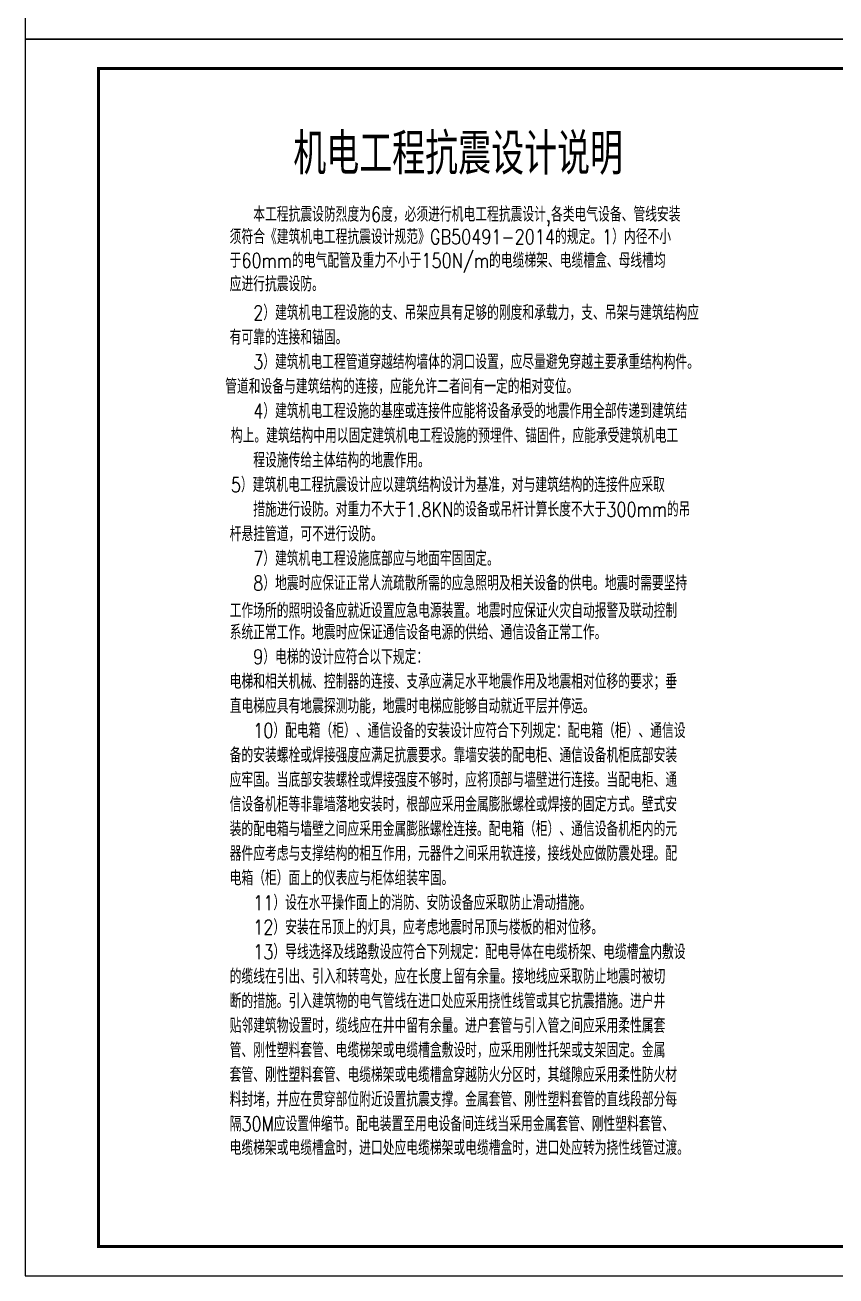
# Model space of a CAD drawing. Extents: x 1680110 to 2699828, y 269661 to 891349.
# Drawn here: x 2361418 to 2388967, y 688266 to 730741 of the extents above; entities that cross this region are included whole.
import ezdxf

# ---------------------------------------------------------------- set-up
doc = ezdxf.new("R2010")
doc.units = 0
doc.header["$LTSCALE"] = 1000
doc.header["$MEASUREMENT"] = 0
doc.layers.add('E_SM', color=7, linetype='Continuous')
doc.layers.add('PUB_TITLE', color=4, linetype='Continuous')
doc.styles.add('E_SM', font='SIMPLEX', dxfattribs={"width": 0.8, "height": 3.5, "bigfont": 'HZTXT'})

msp = doc.modelspace()

# ---------------------------------------------------------------- linework, layer by layer
at = {"layer": 'PUB_TITLE'}
for points in [[(2361418.2, 730265.8), (2420818.2, 730265.8), (2420818.2, 772265.8), (2361418.2, 772265.8)], [(2361418.2, 688265.8), (2420818.2, 688265.8), (2420818.2, 730265.8), (2361418.2, 730265.8)]]:
    msp.add_lwpolyline(points, close=True, dxfattribs=at)
at = {"layer": 'PUB_TITLE', "const_width": 100}
msp.add_lwpolyline([(2363918.2, 689265.8), (2419818.2, 689265.8), (2419818.2, 729265.8), (2363918.2, 729265.8)], close=True, dxfattribs=at)

# ---------------------------------------------------------------- texts
at = {"layer": 'E_SM', "style": 'E_SM', "width": 0.8}
for s, height, p in [('机电工程抗震设计说明', 1400, (2370530.5, 725665)), ('本工程抗震设防烈度为6度，必须进行机电工程抗震设计,各类电气设备、管线安装', 500, (2369170.4, 724061.9)), ('须符合《建筑机电工程抗震设计规范》GB50491-2014的规定。1）内径不小', 500, (2368370.2, 723300.6)), ('于60mm的电气配管及重力不小于150N/m的电缆梯架、电缆槽盒、母线槽均', 500, (2368370.2, 722496.7)), ('应进行抗震设防。', 500, (2368370.2, 721696.7)), ('2）建筑机电工程设施的支、吊架应具有足够的刚度和承载力，支、吊架与建筑结构应', 500, (2369170.4, 720723)), ('有可靠的连接和锚固。', 500, (2368370.2, 719888.3)), ('3）建筑机电工程管道穿越结构墙体的洞口设置，应尽量避免穿越主要承重结构构件。', 500, (2369170.4, 719053.6)), ('管道和设备与建筑结构的连接，应能允许二者间有一定的相对变位。', 500, (2368218.1, 718218.9)), ('4）建筑机电工程设施的基座或连接件应能将设备承受的地震作用全部传递到建筑结', 500, (2369170.4, 717384.2)), ('构上。建筑结构中用以固定建筑机电工程设施的预埋件、锚固件，应能承受建筑机电工', 500, (2368410.1, 716549.4)), ('程设施传给主体结构的地震作用。', 500, (2369170.4, 715714.7)), ('5）建筑机电工程抗震设计应以建筑结构设计为基准，对与建筑结构的连接件应采取', 500, (2368410.1, 714880)), ('措施进行设防。对重力不大于1.8KN的设备或吊杆计算长度不大于300mm的吊', 500, (2369170.4, 714045.3)), ('杆悬挂管道，可不进行设防。', 500, (2368370.2, 713210.6)), ('7）建筑机电工程设施底部应与地面牢固固定。', 500, (2369170.4, 712375.8)), ('8）地震时应保证正常人流疏散所需的应急照明及相关设备的供电。地震时需要坚持', 500, (2369170.4, 711541.1)), ('工作场所的照明设备应就近设置应急电源装置。地震时应保证火灾自动报警及联动控制', 500, (2368370.2, 710605.6)), ('系统正常工作。地震时应保证通信设备电源的供给、通信设备正常工作。', 500, (2368370.2, 709871.7)), ('9）电梯的设计应符合以下规定：', 500, (2369170.4, 709036.9)), ('电梯和相关机械、控制器的连接、支承应满足水平地震作用及地震相对位移的要求；垂', 500, (2368370.2, 708202.2)), ('直电梯应具有地震探测功能，地震时电梯应能够自动就近平层并停运。', 500, (2368370.2, 707367.5)), ('10）配电箱（柜）、通信设备的安装设计应符合下列规定：配电箱（柜）、通信设', 500, (2369170.4, 706532.8)), ('备的安装螺栓或焊接强度应满足抗震要求。靠墙安装的配电柜、通信设备机柜底部安装', 500, (2368370.2, 705698.1)), ('应牢固。当底部安装螺栓或焊接强度不够时，应将顶部与墙壁进行连接。当配电柜、通', 500, (2368370.2, 704861.9)), ('信设备机柜等非靠墙落地安装时，根部应采用金属膨胀螺栓或焊接的固定方式。壁式安', 500, (2368370.2, 704028.6)), ('装的配电箱与墙壁之间应采用金属膨胀螺栓连接。配电箱（柜）、通信设备机柜内的元', 500, (2368370.2, 703193.9)), ('器件应考虑与支撑结构的相互作用，元器件之间采用软连接，接线处应做防震处理。配', 500, (2368370.2, 702359.2)), ('电箱（柜）面上的仪表应与柜体组装牢固。', 500, (2368370.2, 701524.4)), ('11）设在水平操作面上的消防、安防设备应采取防止滑动措施。', 500, (2369170.4, 700689.7)), ('12）安装在吊顶上的灯具，应考虑地震时吊顶与楼板的相对位移。', 500, (2369170.4, 699855)), ('13）导线选择及线路敷设应符合下列规定：配电导体在电缆桥架、电缆槽盒内敷设', 500, (2369170.4, 699020.3)), ('的缆线在引出、引入和转弯处，应在长度上留有余量。接地线应采取防止地震时被切', 500, (2368370.2, 698185.6)), ('断的措施。引入建筑物的电气管线在进口处应采用挠性线管或其它抗震措施。进户井', 500, (2368370.2, 697350.8)), ('贴邻建筑物设置时，缆线应在井中留有余量。进户套管与引入管之间应采用柔性属套', 500, (2368370.2, 696516.1)), ('管、刚性塑料套管、电缆梯架或电缆槽盒敷设时，应采用刚性托架或支架固定。金属', 500, (2368370.2, 695681.4)), ('套管、刚性塑料套管、电缆梯架或电缆槽盒穿越防火分区时，其缝隙应采用柔性防火材', 500, (2368370.2, 694846.7)), ('料封堵，并应在贯穿部位附近设置抗震支撑。金属套管、刚性塑料套管的直线段部分每', 500, (2368370.2, 694011.9)), ('隔30M应设置伸缩节。配电装置至用电设备间连线当采用金属套管、刚性塑料套管、', 500, (2368370.2, 693177.2)), ('电缆梯架或电缆槽盒时，进口处应电缆梯架或电缆槽盒时，进口处应转为挠性线管过渡。', 500, (2368370.2, 692369.2))]:
    msp.add_text(s, height=height, dxfattribs=at).set_placement(p)

doc.saveas('drawing.dxf')
